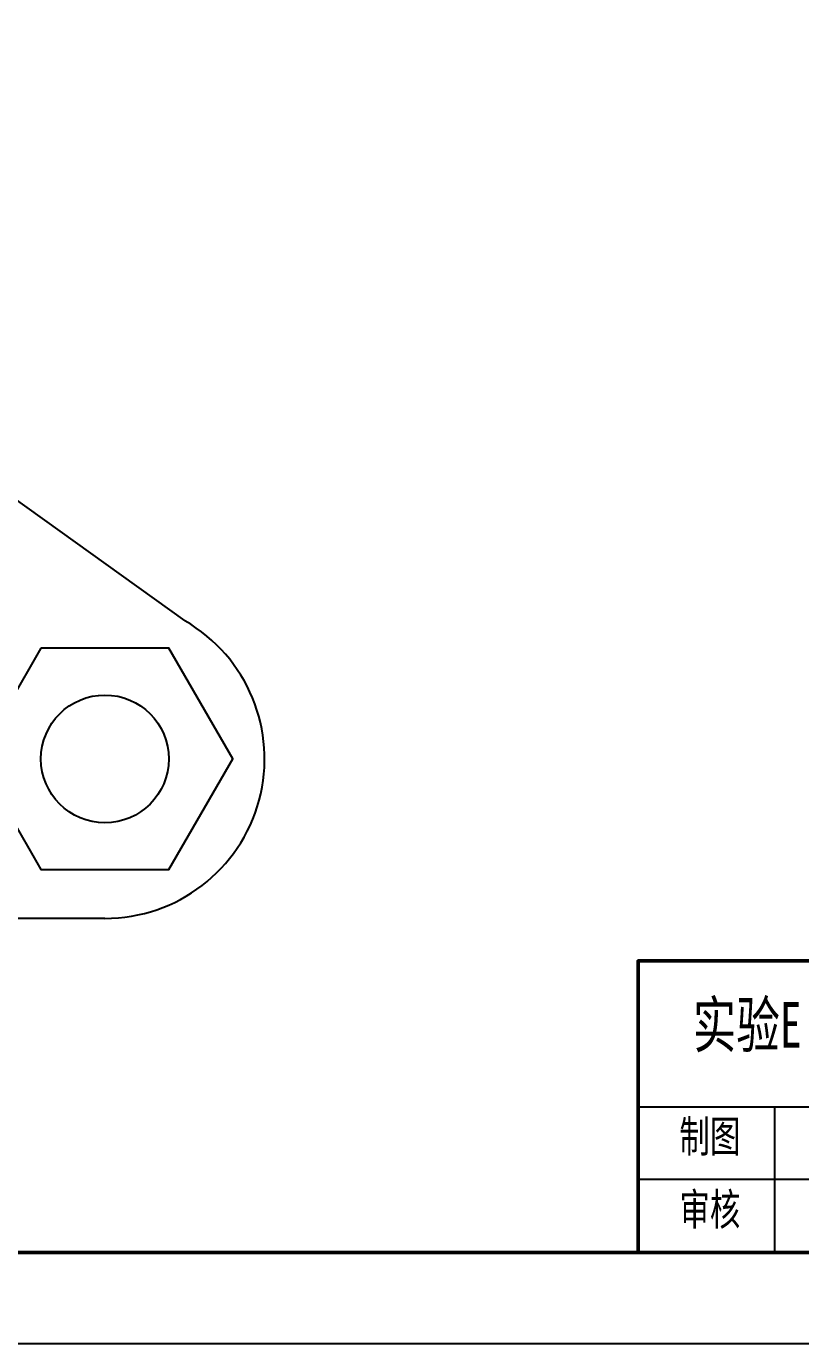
# Model space of a CAD drawing. Header units: millimetres. Extents: x 0 to 420, y 0 to 297.
# Drawn here: x 202.9 to 287.8, y 0 to 144.6 of the extents above; entities that cross this region are included whole.
import ezdxf

# ---------------------------------------------------------------- set-up
doc = ezdxf.new("R2010")
doc.units = ezdxf.units.MM
doc.styles.add('Annotative', font='simfang.ttf', dxfattribs={"width": 0.7})
doc.styles.add('大字', font='simfang.ttf', dxfattribs={"width": 0.7})

msp = doc.modelspace()

# ---------------------------------------------------------------- linework, layer by layer
for p, q in [((165.65, 118.46), (220.32, 79.34)), ((211.54, 46.67), (179.77, 46.67))]:
    msp.add_line(p, q)
at = {"color": 1}
msp.add_lwpolyline([(0, 0), (420, 0), (420, 297), (0, 297), (0, 0)], dxfattribs=at)
at = {"lineweight": 50}
for points in [[(10, 10), (410, 10), (410, 287), (10, 287), (10, 10)], [(270, 10), (410, 10), (410, 42), (270, 42), (270, 10)]]:
    msp.add_lwpolyline(points, dxfattribs=at)
msp.add_lwpolyline([(204.53, 76.32), (197.53, 64.18), (204.53, 52.05), (218.54, 52.05), (225.55, 64.18), (218.54, 76.32)], close=True)
at = {"lineweight": 25}
for points in [[(270, 26), (285, 26), (330, 26), (330, 10)], [(285, 10), (285, 26)], [(330, 18), (270, 18)]]:
    msp.add_lwpolyline(points, dxfattribs=at)
msp.add_circle((211.54, 64.18), 7.01)
msp.add_arc((211.54, 64.18), 17.51, 270, 59.9211)

# ---------------------------------------------------------------- texts
at = {"attachment_point": 1}
for s, width, insert, char_height, style in [('实验E fig.27  ～ 31', 56.5466, (276, 37.5), 5, '大字'), ('制图', 7.3619, (274.54, 24.5), 3.5, 'Annotative')]:
    msp.add_mtext_dynamic_manual_height_columns(s, width=width, gutter_width=12.5, heights=[0], dxfattribs=dict(at, insert=insert, char_height=char_height, style=style))
at = {"insert": (274.54, 16.5), "char_height": 3.5, "attachment_point": 1, "style": 'Annotative'}
msp.add_mtext('审核', dxfattribs=at)

doc.saveas('drawing.dxf')
